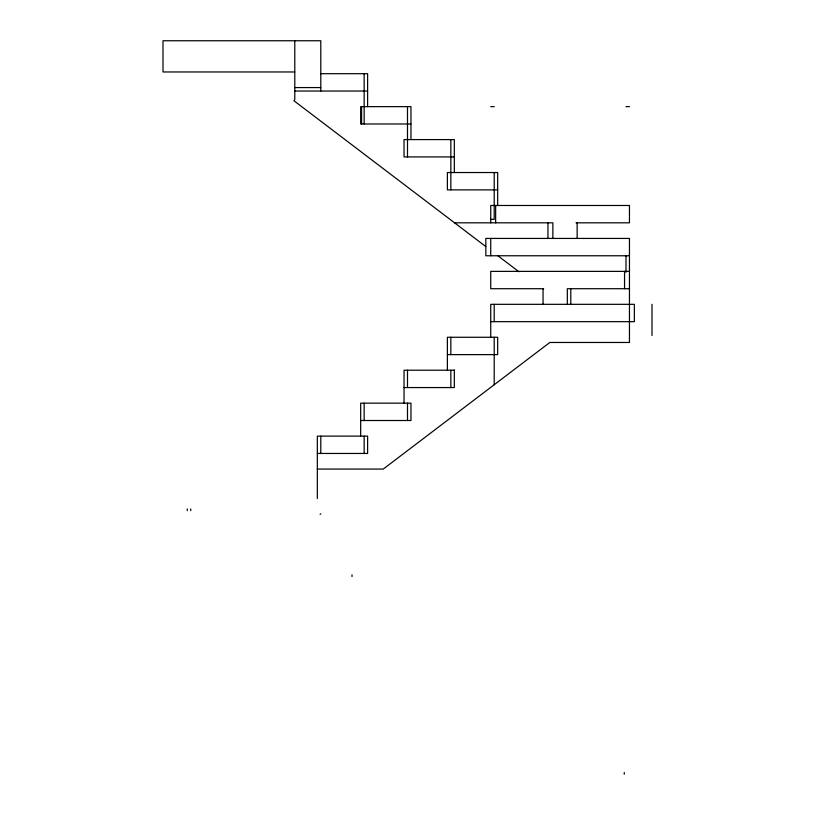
<?xml version="1.0" encoding="UTF-8"?>
<svg xmlns="http://www.w3.org/2000/svg" width="815" height="815" viewBox="0 0 815 815"><rect width="100%" height="100%" fill="white"/><g stroke="black" fill="none" stroke-linecap="round" stroke-linejoin="round"><path stroke-width="1.22" d="M320.101 514.367L320.794 513.857M294.786 71.965L163 71.965L163 40.75L320.794 40.75L320.794 91.035M320.794 73.696L367.616 73.696L367.616 106.643M294.786 87.572L320.794 87.572M294.786 91.035L367.616 91.035M490.732 106.643L494.206 106.643M625.991 106.643L629.455 106.643M410.964 123.982L360.678 123.982L360.678 106.643L410.964 106.643L410.964 139.589M454.322 156.928L404.036 156.928L404.036 139.589L454.322 139.589L454.322 172.536M497.67 189.875L447.384 189.875L447.384 172.536L497.67 172.536L497.67 205.482M490.732 219.357L494.206 219.357L494.206 172.536M454.556 222.821L552.865 222.821L552.865 238.428M576.001 222.821L629.455 222.821L629.455 205.482L490.732 205.482L490.732 222.821M629.455 255.767L485.832 255.767L485.832 238.428L629.455 238.428L629.455 342.473L549.819 342.473L383.264 469.063L317.33 469.063M629.455 271.375L490.732 271.375L490.732 288.714L543.625 288.714M629.455 288.714L567.332 288.714L567.332 304.321M490.732 321.66L634.365 321.66L634.365 304.321L490.732 304.321L490.732 337.267M447.384 354.617L497.67 354.617L497.67 337.267L447.384 337.267L447.384 370.214M454.322 370.214L404.036 370.214L404.036 403.16M404.036 387.563L454.322 387.563L454.322 369.908M360.678 420.509L410.964 420.509L410.964 403.16L360.678 403.16L360.678 436.117M317.33 453.456L367.616 453.456L367.616 436.117L317.33 436.117L317.33 498.536M485.76 246.538L293.95 100.765L294.786 99.664L294.786 40.75M497.792 255.686L518.982 271.782M652 304.321L652 335.536M625.991 255.767L625.991 272.302M624.555 271.375L624.555 288.714M624.259 772.518L624.259 774.25M577.142 222.821L577.142 238.428M570.795 288.714L570.795 304.321M547.955 222.821L547.955 238.428M543.055 288.714L543.055 304.321M495.642 205.482L495.642 222.821M494.206 304.321L494.206 321.66M494.206 337.267L494.206 384.741M490.732 238.428L490.732 255.767M450.848 139.589L450.848 189.875M450.848 337.267L450.848 354.617M450.848 370.214L450.848 387.563M407.5 106.643L407.5 156.928M407.5 370.214L407.5 387.563M407.5 403.16L407.5 420.509M364.152 73.696L364.152 123.982M364.152 403.16L364.152 420.509M364.152 436.117L364.152 453.456M361.595 106.643L361.595 123.982M352.009 574.84L352.009 576.572M320.794 436.117L320.794 453.456M190.741 508.937L190.741 510.679M187.277 508.937L187.277 510.679"/></g></svg>
